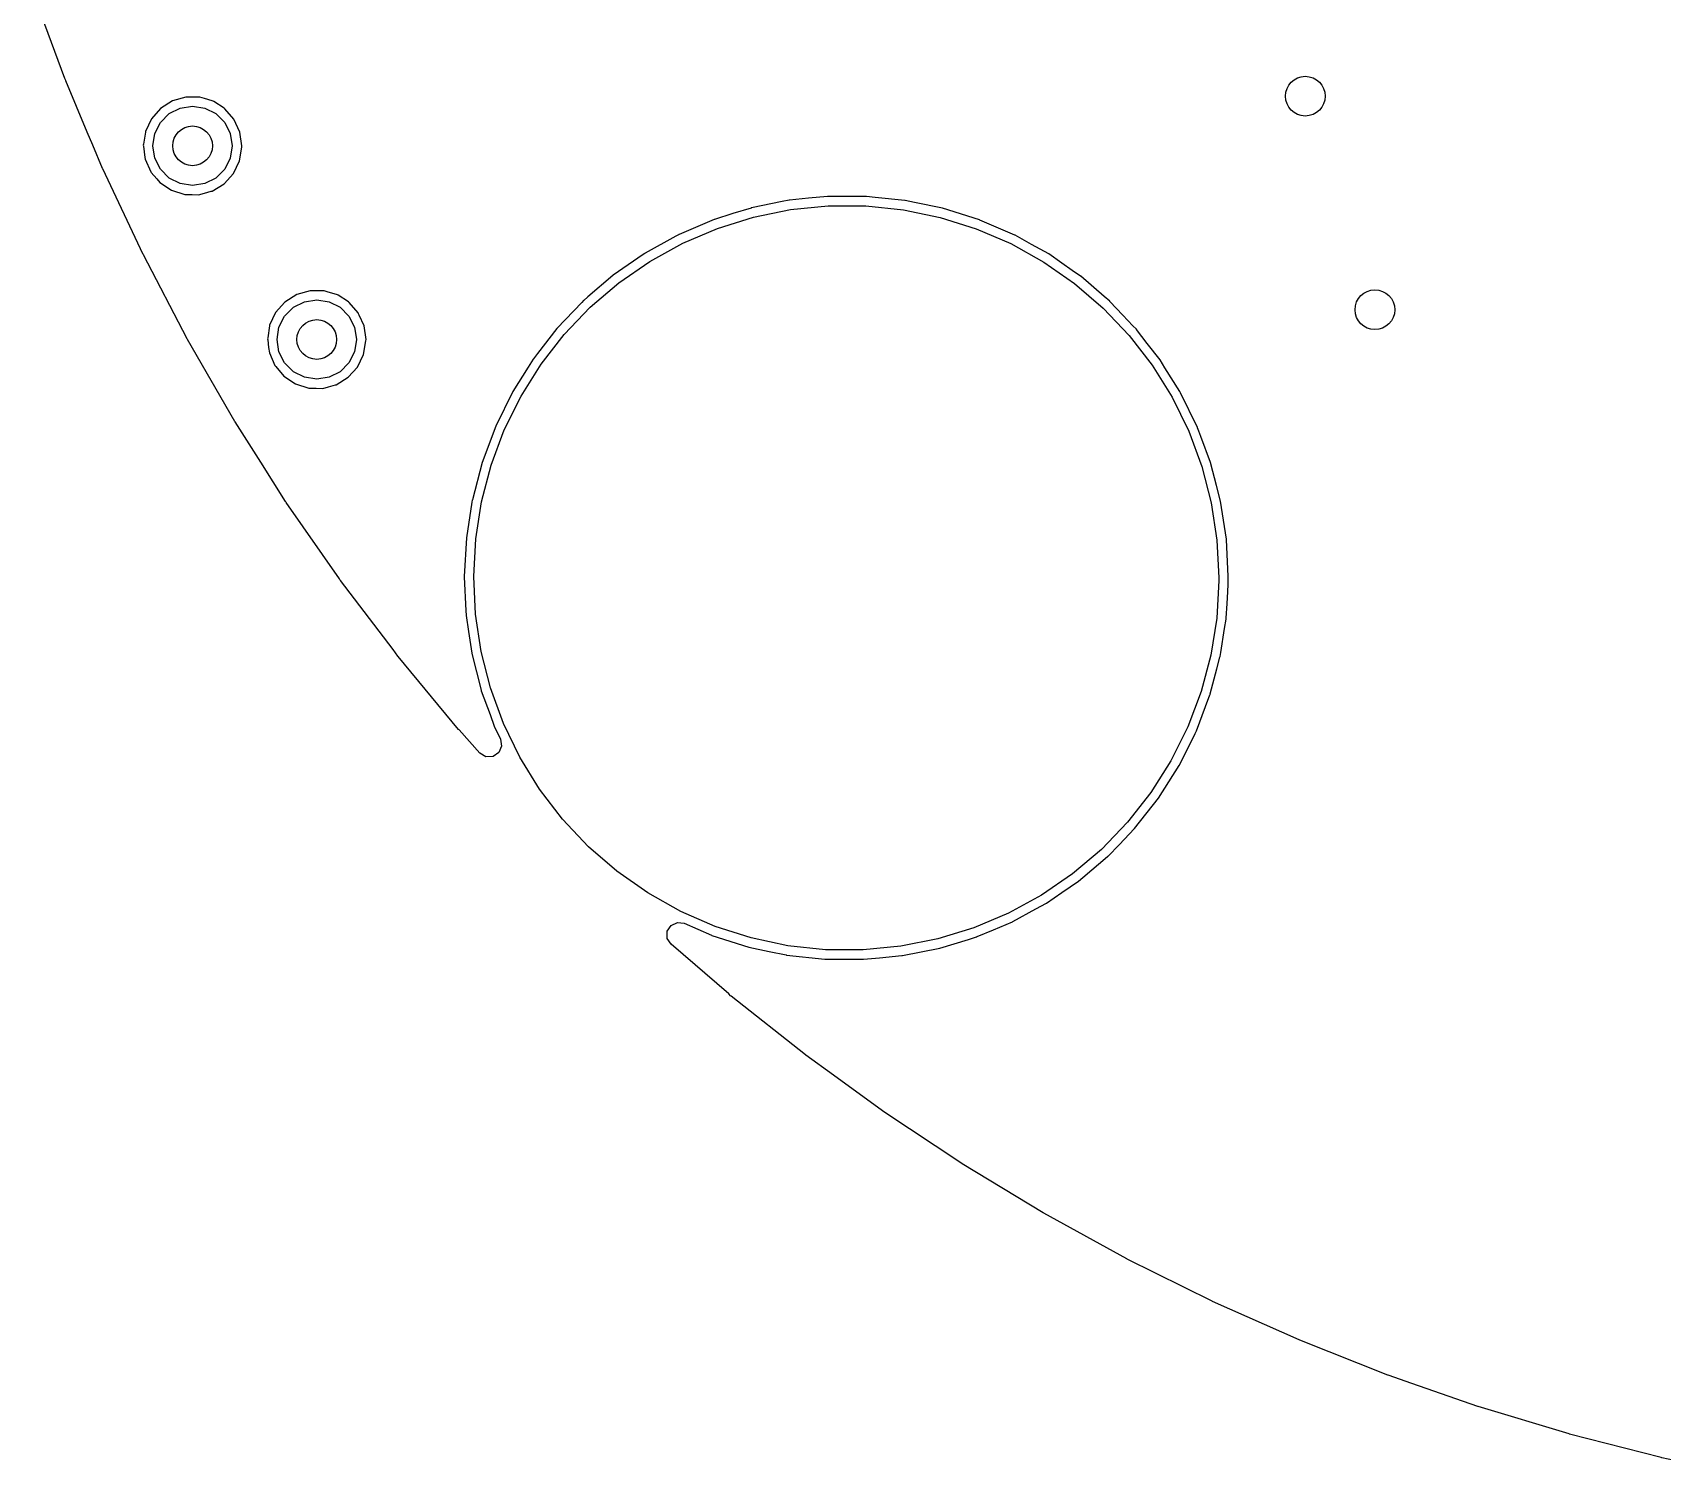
# Model space of a CAD drawing. Extents: x 115.8 to 161.6, y -138.1 to -93.2.
# Drawn here: x 117.04 to 133.44, y -137.63 to -123.21 of the extents above; entities that cross this region are included whole.
import ezdxf

# ---------------------------------------------------------------- set-up
doc = ezdxf.new("R2010")
doc.units = 0
doc.layers.add('BLACK', color=7, linetype='CONTINUOUS')

msp = doc.modelspace()

# ---------------------------------------------------------------- linework, layer by layer
at = {"layer": 'BLACK', "linetype": 'CONTINUOUS'}
for p, q in [((117.365, -123.672), (117.04, -122.798)), ((117.373, -123.692), (117.365, -123.672)), ((117.375, -123.697), (117.373, -123.692)), ((117.59, -124.211), (117.375, -123.697)), ((118.329, -123.973), (118.236, -124.078)), ((118.448, -123.898), (118.329, -123.973)), ((118.415, -124.026), (118.526, -123.97)), ((118.583, -123.859), (118.448, -123.898)), ((118.526, -123.97), (118.65, -123.95)), ((118.655, -123.859), (118.583, -123.859)), ((118.65, -123.95), (118.774, -123.97)), ((118.714, -123.86), (118.655, -123.859)), ((118.723, -123.86), (118.714, -123.86)), ((118.714, -123.86), (118.714, -123.86)), ((118.769, -123.874), (118.723, -123.86)), ((118.849, -123.898), (118.769, -123.874)), ((118.774, -123.97), (118.885, -124.026)), ((118.858, -123.9), (118.849, -123.898)), ((118.849, -123.898), (118.849, -123.898)), ((118.865, -123.905), (118.858, -123.9)), ((118.968, -123.972), (118.865, -123.905)), ((118.865, -123.905), (118.865, -123.905)), ((118.976, -123.977), (118.968, -123.972)), ((118.968, -123.972), (118.968, -123.972)), ((119.067, -124.083), (118.976, -123.977)), ((118.236, -124.078), (118.176, -124.205)), ((118.27, -124.226), (118.326, -124.115)), ((118.326, -124.115), (118.415, -124.026)), ((118.885, -124.026), (118.974, -124.115)), ((118.974, -124.115), (119.03, -124.226)), ((119.126, -124.211), (119.067, -124.083)), ((117.646, -124.344), (117.59, -124.211)), ((118.156, -124.333), (118.154, -124.344)), ((118.175, -124.214), (118.156, -124.333)), ((118.176, -124.205), (118.175, -124.214)), ((118.175, -124.214), (118.175, -124.214)), ((118.25, -124.35), (118.27, -124.226)), ((119.03, -124.226), (119.05, -124.35)), ((119.146, -124.35), (119.126, -124.211)), ((117.744, -124.577), (117.646, -124.344)), ((118.154, -124.344), (118.156, -124.353)), ((118.156, -124.353), (118.171, -124.469)), ((118.156, -124.353), (118.156, -124.353)), ((118.171, -124.469), (118.173, -124.483)), ((118.173, -124.483), (118.229, -124.612)), ((118.27, -124.474), (118.25, -124.35)), ((118.326, -124.585), (118.27, -124.474)), ((119.03, -124.474), (118.974, -124.585)), ((119.05, -124.35), (119.03, -124.474)), ((119.061, -124.627), (119.122, -124.501)), ((119.122, -124.501), (119.145, -124.362)), ((119.145, -124.362), (119.146, -124.35)), ((117.746, -124.581), (117.744, -124.577)), ((118.152, -125.444), (117.746, -124.581)), ((118.229, -124.612), (118.235, -124.619)), ((118.235, -124.619), (118.235, -124.619)), ((118.235, -124.619), (118.289, -124.683)), ((118.415, -124.674), (118.326, -124.585)), ((118.974, -124.585), (118.885, -124.674)), ((118.967, -124.731), (119.061, -124.627)), ((118.289, -124.683), (118.32, -124.719)), ((118.32, -124.719), (118.437, -124.797)), ((118.526, -124.73), (118.415, -124.674)), ((118.437, -124.797), (118.571, -124.839)), ((118.65, -124.75), (118.526, -124.73)), ((118.774, -124.73), (118.65, -124.75)), ((118.711, -124.842), (118.769, -124.826)), ((118.769, -124.826), (118.838, -124.807)), ((118.885, -124.674), (118.774, -124.73)), ((118.838, -124.807), (118.847, -124.805)), ((118.838, -124.807), (118.838, -124.807)), ((118.847, -124.805), (118.967, -124.731)), ((118.571, -124.839), (118.58, -124.839)), ((118.58, -124.839), (118.58, -124.839)), ((118.58, -124.839), (118.645, -124.841)), ((118.645, -124.841), (118.711, -124.842)), ((124.271, -124.976), (124.088, -125.033)), ((124.274, -124.975), (124.271, -124.976)), ((124.271, -124.976), (124.271, -124.976)), ((124.277, -124.975), (124.274, -124.975)), ((124.586, -124.912), (124.277, -124.975)), ((124.277, -124.975), (124.277, -124.975)), ((124.297, -125.068), (124.669, -124.992)), ((124.655, -124.898), (124.586, -124.912)), ((124.658, -124.897), (124.655, -124.898)), ((124.849, -124.878), (124.658, -124.897)), ((124.658, -124.897), (124.658, -124.897)), ((124.669, -124.992), (125.047, -124.954)), ((125.042, -124.859), (124.849, -124.878)), ((125.236, -124.859), (125.042, -124.859)), ((125.047, -124.954), (125.426, -124.955)), ((125.428, -124.86), (125.236, -124.859)), ((125.426, -124.955), (125.804, -124.994)), ((125.431, -124.86), (125.428, -124.86)), ((125.428, -124.86), (125.428, -124.86)), ((125.434, -124.86), (125.431, -124.86)), ((125.52, -124.869), (125.434, -124.86)), ((125.434, -124.86), (125.434, -124.86)), ((125.818, -124.9), (125.52, -124.869)), ((125.804, -124.994), (126.175, -125.071)), ((125.821, -124.9), (125.818, -124.9)), ((125.915, -124.92), (125.821, -124.9)), ((125.821, -124.9), (125.821, -124.9)), ((126.199, -124.979), (125.915, -124.92)), ((126.57, -125.096), (126.199, -124.979)), ((123.899, -125.092), (123.547, -125.242)), ((123.902, -125.091), (123.899, -125.092)), ((124.088, -125.033), (123.902, -125.091)), ((123.935, -125.181), (124.297, -125.068)), ((126.175, -125.071), (126.537, -125.185)), ((126.573, -125.097), (126.57, -125.096)), ((126.925, -125.248), (126.573, -125.097)), ((126.573, -125.097), (126.573, -125.097)), ((123.513, -125.261), (123.204, -125.432)), ((123.541, -125.245), (123.513, -125.261)), ((123.544, -125.244), (123.541, -125.245)), ((123.541, -125.245), (123.541, -125.245)), ((123.547, -125.242), (123.544, -125.244)), ((123.547, -125.242), (123.547, -125.242)), ((123.586, -125.33), (123.935, -125.181)), ((126.537, -125.185), (126.886, -125.335)), ((126.928, -125.25), (126.925, -125.248)), ((126.925, -125.248), (126.925, -125.248)), ((126.931, -125.251), (126.928, -125.25)), ((127.095, -125.343), (126.931, -125.251)), ((126.931, -125.251), (126.931, -125.251)), ((118.155, -125.449), (118.152, -125.444)), ((118.596, -126.294), (118.155, -125.449)), ((123.186, -125.444), (122.884, -125.653)), ((123.201, -125.434), (123.186, -125.444)), ((123.204, -125.432), (123.201, -125.434)), ((123.201, -125.434), (123.201, -125.434)), ((123.254, -125.513), (123.586, -125.33)), ((126.886, -125.335), (127.217, -125.52)), ((127.268, -125.439), (127.095, -125.343)), ((127.4, -125.531), (127.268, -125.439)), ((122.884, -125.653), (122.881, -125.655)), ((122.942, -125.729), (123.254, -125.513)), ((127.217, -125.52), (127.528, -125.737)), ((127.504, -125.604), (127.4, -125.531)), ((127.587, -125.662), (127.504, -125.604)), ((119.833, -125.809), (119.698, -125.848)), ((119.905, -125.809), (119.833, -125.809)), ((119.964, -125.81), (119.905, -125.809)), ((119.973, -125.81), (119.964, -125.81)), ((119.964, -125.81), (119.964, -125.81)), ((120.014, -125.822), (119.973, -125.81)), ((122.881, -125.655), (122.627, -125.872)), ((122.653, -125.975), (122.942, -125.729)), ((122.881, -125.655), (122.881, -125.655)), ((127.528, -125.737), (127.816, -125.984)), ((127.589, -125.664), (127.587, -125.662)), ((127.827, -125.868), (127.589, -125.664)), ((127.589, -125.664), (127.589, -125.664)), ((119.579, -125.923), (119.486, -126.028)), ((119.576, -126.065), (119.665, -125.976)), ((119.698, -125.848), (119.579, -125.923)), ((119.665, -125.976), (119.776, -125.92)), ((119.776, -125.92), (119.9, -125.9)), ((119.9, -125.9), (120.024, -125.92)), ((120.099, -125.848), (120.014, -125.822)), ((120.024, -125.92), (120.135, -125.976)), ((120.108, -125.85), (120.099, -125.848)), ((120.099, -125.848), (120.099, -125.848)), ((120.115, -125.855), (120.108, -125.85)), ((120.218, -125.922), (120.115, -125.855)), ((120.115, -125.855), (120.115, -125.855)), ((120.135, -125.976), (120.224, -126.065)), ((120.226, -125.927), (120.218, -125.922)), ((120.218, -125.922), (120.218, -125.922)), ((120.317, -126.033), (120.226, -125.927)), ((122.568, -125.927), (122.319, -126.187)), ((122.391, -126.25), (122.653, -125.975)), ((122.586, -125.908), (122.568, -125.927)), ((122.588, -125.906), (122.586, -125.908)), ((122.586, -125.908), (122.586, -125.908)), ((122.627, -125.872), (122.588, -125.906)), ((127.882, -125.915), (127.827, -125.868)), ((127.884, -125.918), (127.882, -125.915)), ((128.014, -126.054), (127.884, -125.918)), ((127.884, -125.918), (127.884, -125.918)), ((119.486, -126.028), (119.426, -126.155)), ((119.52, -126.176), (119.576, -126.065)), ((120.224, -126.065), (120.28, -126.176)), ((120.321, -126.041), (120.317, -126.033)), ((120.327, -126.054), (120.321, -126.041)), ((120.321, -126.041), (120.321, -126.041)), ((120.376, -126.161), (120.327, -126.054)), ((127.816, -125.984), (128.077, -126.26)), ((128.115, -126.161), (128.014, -126.054)), ((118.597, -126.295), (118.596, -126.294)), ((118.599, -126.299), (118.597, -126.295)), ((119.076, -127.125), (118.599, -126.299)), ((119.406, -126.282), (119.404, -126.294)), ((119.404, -126.294), (119.406, -126.303)), ((119.425, -126.164), (119.406, -126.282)), ((119.406, -126.303), (119.416, -126.379)), ((119.406, -126.303), (119.406, -126.303)), ((119.426, -126.155), (119.425, -126.164)), ((119.425, -126.164), (119.425, -126.164)), ((119.5, -126.3), (119.52, -126.176)), ((119.52, -126.424), (119.5, -126.3)), ((120.28, -126.176), (120.3, -126.3)), ((120.3, -126.3), (120.28, -126.424)), ((120.396, -126.3), (120.376, -126.161)), ((120.395, -126.312), (120.396, -126.3)), ((122.317, -126.19), (122.121, -126.441)), ((122.158, -126.549), (122.391, -126.25)), ((122.319, -126.187), (122.317, -126.19)), ((122.317, -126.19), (122.317, -126.19)), ((128.077, -126.26), (128.309, -126.56)), ((128.15, -126.197), (128.115, -126.161)), ((128.152, -126.2), (128.15, -126.197)), ((128.259, -126.339), (128.152, -126.2)), ((128.152, -126.2), (128.152, -126.2)), ((119.416, -126.379), (119.423, -126.433)), ((119.423, -126.433), (119.479, -126.562)), ((119.576, -126.535), (119.52, -126.424)), ((120.28, -126.424), (120.224, -126.535)), ((120.311, -126.577), (120.372, -126.451)), ((120.372, -126.451), (120.395, -126.312)), ((122.121, -126.441), (122.08, -126.494)), ((128.388, -126.505), (128.259, -126.339)), ((119.479, -126.562), (119.485, -126.569)), ((119.485, -126.569), (119.485, -126.569)), ((119.485, -126.569), (119.488, -126.572)), ((119.488, -126.572), (119.57, -126.669)), ((119.665, -126.624), (119.576, -126.535)), ((119.776, -126.68), (119.665, -126.624)), ((120.135, -126.624), (120.024, -126.68)), ((120.224, -126.535), (120.135, -126.624)), ((120.217, -126.681), (120.311, -126.577)), ((122.028, -126.577), (121.873, -126.824)), ((121.956, -126.871), (122.158, -126.549)), ((122.078, -126.497), (122.028, -126.577)), ((122.08, -126.494), (122.078, -126.497)), ((122.078, -126.497), (122.078, -126.497)), ((128.309, -126.56), (128.51, -126.882)), ((128.436, -126.584), (128.388, -126.505)), ((128.586, -126.824), (128.436, -126.584)), ((119.57, -126.669), (119.687, -126.747)), ((119.687, -126.747), (119.821, -126.789)), ((119.9, -126.7), (119.776, -126.68)), ((119.821, -126.789), (119.83, -126.789)), ((119.83, -126.789), (119.83, -126.789)), ((119.83, -126.789), (119.895, -126.791)), ((119.895, -126.791), (119.961, -126.792)), ((120.024, -126.68), (119.9, -126.7)), ((119.961, -126.792), (120.019, -126.776)), ((120.019, -126.776), (120.088, -126.757)), ((120.088, -126.757), (120.097, -126.755)), ((120.088, -126.757), (120.088, -126.757)), ((120.097, -126.755), (120.217, -126.681)), ((121.873, -126.824), (121.701, -127.173)), ((121.788, -127.211), (121.956, -126.871)), ((128.51, -126.882), (128.677, -127.223)), ((128.593, -126.836), (128.586, -126.824)), ((128.764, -127.185), (128.593, -126.836)), ((119.079, -127.13), (119.076, -127.125)), ((119.336, -127.534), (119.079, -127.13)), ((121.701, -127.173), (121.565, -127.537)), ((121.655, -127.566), (121.788, -127.211)), ((128.677, -127.223), (128.808, -127.579)), ((128.766, -127.188), (128.764, -127.185)), ((128.778, -127.223), (128.766, -127.188)), ((128.766, -127.188), (128.766, -127.188)), ((128.799, -127.278), (128.778, -127.223)), ((128.896, -127.54), (128.799, -127.278)), ((119.587, -127.93), (119.336, -127.534)), ((121.565, -127.537), (121.466, -127.914)), ((121.559, -127.933), (121.655, -127.566)), ((128.808, -127.579), (128.903, -127.946)), ((128.899, -127.55), (128.896, -127.54)), ((128.9, -127.553), (128.899, -127.55)), ((128.956, -127.769), (128.9, -127.553)), ((128.9, -127.553), (128.9, -127.553)), ((128.997, -127.927), (128.956, -127.769)), ((119.59, -127.935), (119.587, -127.93)), ((119.593, -127.94), (119.59, -127.935)), ((120.129, -128.711), (119.593, -127.94)), ((121.462, -127.937), (121.406, -128.298)), ((121.465, -127.917), (121.462, -127.937)), ((121.466, -127.914), (121.465, -127.917)), ((121.465, -127.917), (121.465, -127.917)), ((121.5, -128.308), (121.559, -127.933)), ((128.903, -127.946), (128.961, -128.321)), ((129.056, -128.311), (128.997, -127.927)), ((121.406, -128.298), (121.385, -128.687)), ((121.48, -128.687), (121.5, -128.308)), ((128.961, -128.321), (128.98, -128.7)), ((129.056, -128.315), (129.056, -128.311)), ((129.075, -128.685), (129.056, -128.315)), ((129.056, -128.315), (129.056, -128.315)), ((120.137, -128.723), (120.129, -128.711)), ((120.14, -128.727), (120.137, -128.723)), ((120.668, -129.422), (120.14, -128.727)), ((121.385, -128.687), (121.385, -128.69)), ((121.385, -128.69), (121.401, -129.031)), ((121.498, -129.066), (121.48, -128.687)), ((128.98, -128.726), (128.958, -129.105)), ((128.98, -128.7), (128.98, -128.726)), ((129.069, -128.841), (129.073, -128.764)), ((129.073, -128.764), (129.075, -128.727)), ((129.075, -128.7), (129.075, -128.685)), ((129.075, -128.727), (129.075, -128.7)), ((129.062, -128.957), (129.069, -128.841)), ((121.401, -129.031), (121.403, -129.075)), ((121.403, -129.075), (121.403, -129.078)), ((121.403, -129.078), (121.403, -129.078)), ((121.403, -129.078), (121.427, -129.24)), ((121.554, -129.441), (121.498, -129.066)), ((129.053, -129.106), (129.062, -128.957)), ((121.427, -129.24), (121.46, -129.46)), ((128.958, -129.105), (128.898, -129.48)), ((128.999, -129.453), (129.038, -129.211)), ((129.038, -129.211), (129.053, -129.115)), ((129.053, -129.115), (129.053, -129.106)), ((120.717, -129.487), (120.668, -129.422)), ((120.72, -129.491), (120.717, -129.487)), ((121.328, -130.226), (120.72, -129.491)), ((121.46, -129.46), (121.461, -129.463)), ((121.461, -129.463), (121.461, -129.463)), ((121.461, -129.463), (121.555, -129.832)), ((121.648, -129.809), (121.554, -129.441)), ((128.898, -129.48), (128.8, -129.846)), ((128.96, -129.615), (128.991, -129.5)), ((128.991, -129.5), (128.992, -129.493)), ((128.992, -129.493), (128.999, -129.453)), ((128.893, -129.869), (128.96, -129.615)), ((121.555, -129.832), (121.556, -129.837)), ((121.556, -129.837), (121.644, -130.077)), ((121.778, -130.165), (121.648, -129.809)), ((128.8, -129.846), (128.666, -130.201)), ((128.845, -129.997), (128.89, -129.879)), ((128.89, -129.879), (128.891, -129.876)), ((128.89, -129.879), (128.89, -129.879)), ((128.891, -129.876), (128.893, -129.869)), ((121.644, -130.077), (121.687, -130.195)), ((128.754, -130.24), (128.845, -129.997)), ((121.332, -130.23), (121.328, -130.226)), ((121.542, -130.464), (121.332, -130.23)), ((121.687, -130.195), (121.69, -130.203)), ((121.69, -130.203), (121.709, -130.241)), ((121.709, -130.241), (121.749, -130.324)), ((121.944, -130.507), (121.778, -130.165)), ((128.666, -130.201), (128.497, -130.541)), ((128.741, -130.266), (128.754, -130.24)), ((121.761, -130.394), (121.733, -130.46)), ((121.749, -130.324), (121.761, -130.394)), ((128.582, -130.585), (128.741, -130.266)), ((121.603, -130.501), (121.542, -130.464)), ((121.674, -130.499), (121.603, -130.501)), ((121.733, -130.46), (121.674, -130.499)), ((122.143, -130.829), (121.944, -130.507)), ((128.497, -130.541), (128.294, -130.862)), ((128.372, -130.917), (128.58, -130.588)), ((128.58, -130.588), (128.582, -130.585)), ((128.582, -130.585), (128.582, -130.585)), ((122.374, -131.13), (122.143, -130.829)), ((128.294, -130.862), (128.06, -131.16)), ((128.132, -131.223), (128.372, -130.917)), ((122.634, -131.407), (122.374, -131.13)), ((128.06, -131.16), (127.797, -131.434)), ((127.975, -131.387), (128.132, -131.223)), ((127.865, -131.501), (127.975, -131.387)), ((122.921, -131.655), (122.634, -131.407)), ((127.797, -131.434), (127.508, -131.679)), ((127.611, -131.717), (127.86, -131.505)), ((127.86, -131.505), (127.862, -131.503)), ((127.86, -131.505), (127.86, -131.505)), ((127.862, -131.503), (127.865, -131.501)), ((127.865, -131.501), (127.865, -131.501)), ((123.232, -131.873), (122.921, -131.655)), ((127.508, -131.679), (127.195, -131.894)), ((127.566, -131.755), (127.611, -131.717)), ((123.563, -132.059), (123.232, -131.873)), ((127.245, -131.975), (127.4, -131.869)), ((127.4, -131.869), (127.566, -131.755)), ((127.195, -131.894), (126.862, -132.076)), ((126.906, -132.161), (127.139, -132.034)), ((127.139, -132.034), (127.245, -131.975)), ((123.427, -132.259), (123.466, -132.199)), ((123.466, -132.199), (123.53, -132.169)), ((123.53, -132.169), (123.599, -132.178)), ((123.911, -132.21), (123.563, -132.059)), ((123.599, -132.178), (123.874, -132.298)), ((124.272, -132.326), (123.911, -132.21)), ((126.862, -132.076), (126.513, -132.224)), ((126.71, -132.244), (126.904, -132.162)), ((126.904, -132.162), (126.906, -132.161)), ((126.906, -132.161), (126.906, -132.161)), ((123.427, -132.33), (123.427, -132.259)), ((123.466, -132.389), (123.427, -132.33)), ((123.874, -132.298), (123.874, -132.298)), ((123.874, -132.298), (123.877, -132.3)), ((123.877, -132.3), (124.248, -132.418)), ((124.643, -132.404), (124.272, -132.326)), ((126.15, -132.335), (125.778, -132.41)), ((126.513, -132.224), (126.15, -132.335)), ((126.173, -132.428), (126.459, -132.34)), ((126.459, -132.34), (126.542, -132.314)), ((126.542, -132.314), (126.542, -132.314)), ((126.542, -132.314), (126.545, -132.314)), ((126.545, -132.314), (126.548, -132.312)), ((126.548, -132.312), (126.71, -132.244)), ((126.548, -132.312), (126.548, -132.312)), ((124.046, -132.89), (123.466, -132.389)), ((124.248, -132.418), (124.454, -132.461)), ((124.454, -132.461), (124.625, -132.497)), ((124.625, -132.497), (124.625, -132.497)), ((124.625, -132.497), (124.628, -132.498)), ((124.628, -132.498), (125.015, -132.539)), ((125.021, -132.444), (124.643, -132.404)), ((125.015, -132.539), (125.018, -132.539)), ((125.018, -132.539), (125.018, -132.539)), ((125.018, -132.539), (125.195, -132.54)), ((125.4, -132.446), (125.021, -132.444)), ((125.195, -132.54), (125.404, -132.541)), ((125.778, -132.41), (125.4, -132.446)), ((125.404, -132.541), (125.564, -132.526)), ((125.564, -132.526), (125.789, -132.504)), ((125.789, -132.504), (125.789, -132.504)), ((125.789, -132.504), (125.792, -132.504)), ((125.792, -132.504), (125.795, -132.504)), ((125.795, -132.504), (126.17, -132.429)), ((125.795, -132.504), (125.795, -132.504)), ((126.17, -132.429), (126.173, -132.428)), ((126.17, -132.429), (126.17, -132.429)), ((124.066, -132.908), (124.046, -132.89)), ((124.07, -132.911), (124.066, -132.908)), ((124.818, -133.503), (124.07, -132.911)), ((124.822, -133.507), (124.818, -133.503)), ((125.101, -133.709), (124.822, -133.507)), ((125.594, -134.067), (125.101, -133.709)), ((125.598, -134.07), (125.594, -134.067)), ((126.393, -134.598), (125.598, -134.07)), ((126.397, -134.601), (126.393, -134.598)), ((127.213, -135.095), (126.397, -134.601)), ((127.218, -135.098), (127.213, -135.095)), ((128.053, -135.557), (127.218, -135.098)), ((128.058, -135.56), (128.053, -135.557)), ((128.912, -135.984), (128.058, -135.56)), ((128.917, -135.986), (128.912, -135.984)), ((129.789, -136.374), (128.917, -135.986)), ((129.794, -136.376), (129.789, -136.374)), ((130.68, -136.727), (129.794, -136.376)), ((130.685, -136.729), (130.68, -136.727)), ((130.922, -136.812), (130.685, -136.729)), ((131.586, -137.043), (130.922, -136.812)), ((131.591, -137.044), (131.586, -137.043)), ((132.504, -137.32), (131.591, -137.044)), ((132.509, -137.322), (132.504, -137.32)), ((133.433, -137.559), (132.509, -137.322)), ((133.438, -137.56), (133.433, -137.559)), ((133.756, -137.627), (133.438, -137.56))]:
    msp.add_line(p, q, dxfattribs=at)
at = {"layer": 'BLACK'}
for centre in [(129.85, -123.85), (118.65, -124.35), (130.55, -126), (119.9, -126.3)]:
    msp.add_circle(centre, 0.2, dxfattribs=at)

doc.saveas('drawing.dxf')
